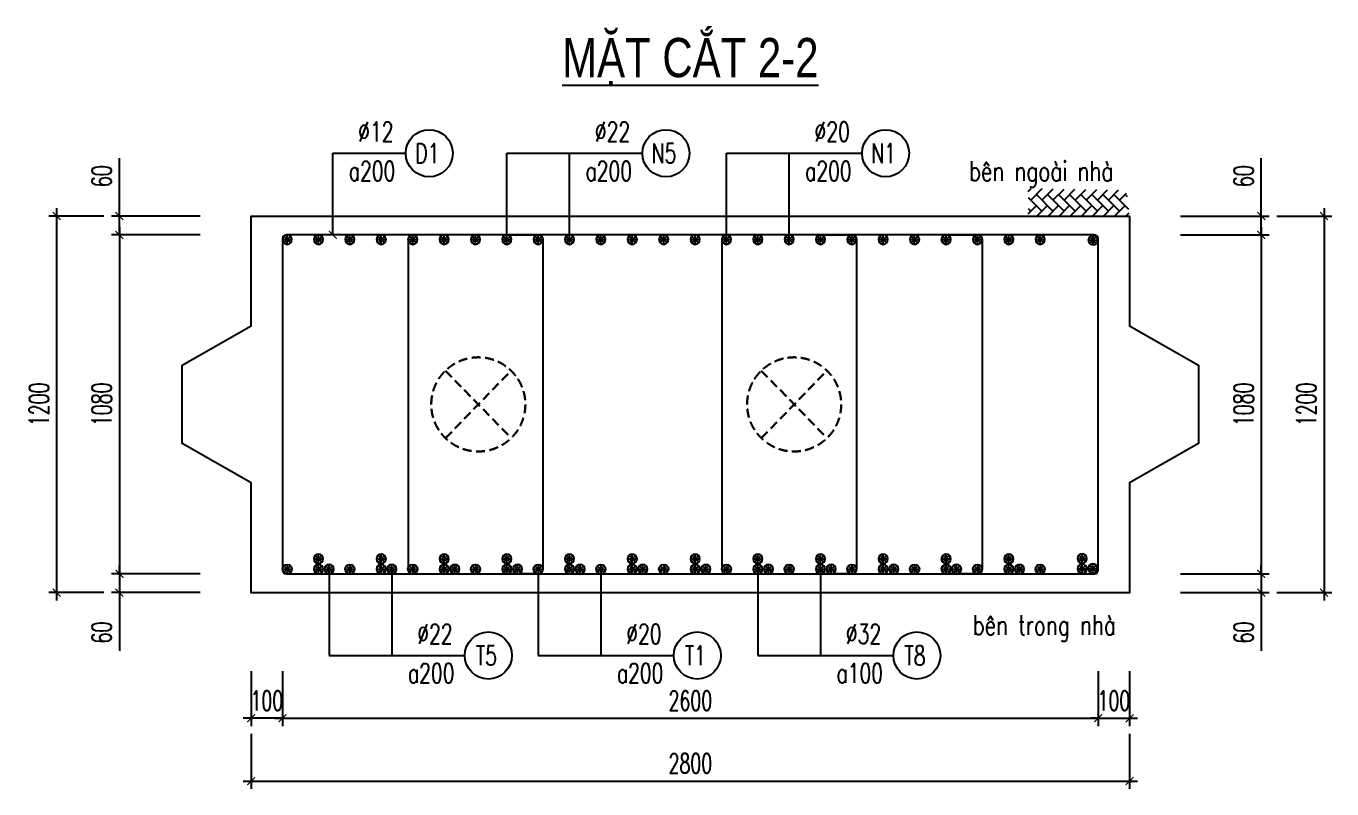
# Model space of a CAD drawing. Header units: millimetres. Extents: x -143483 to 1166745, y -1448440 to -1202244.
# Drawn here: x 82428 to 99076, y -1321019 to -1311297 of the extents above; entities that cross this region are included whole.
import ezdxf
from ezdxf.enums import TextEntityAlignment as Align

# ---------------------------------------------------------------- set-up
doc = ezdxf.new("R2010")
doc.units = ezdxf.units.MM
doc.header["$LTSCALE"] = 30
doc.header["$PDMODE"] = 3
doc.linetypes.add('DASHED', pattern=[19.05, 12.7, -6.35])
doc.layers.get('0').update_dxf_attribs({"lineweight": 9})
doc.layers.get('Defpoints').update_dxf_attribs({"lineweight": 9})
for name, color, linetype in [('ccu11-Cotthep', 9, 'Continuous'), ('ccu11-Dim', 8, 'Continuous'), ('ccu11-Hatch', 8, 'Continuous'), ('ccu11-Text', 31, 'Continuous'), ('ccu11-Thay', 7, 'Continuous'), ('ccu11-Thep', 4, 'Continuous'), ('ccu11-Thep doc', 4, 'Continuous'), ('ccu11-Thepdai', 6, 'Continuous')]:
    doc.layers.add(name, color=color, linetype=linetype)
doc.layers.add('ccu11-Khuat', color=9, linetype='DASHED', lineweight=30)
doc.layers.add('Vicom_thep doc', color=1, linetype='Continuous', lineweight=35)
doc.styles.add('ccu11-dim', font='vnsimli.shx', dxfattribs={"width": 0.65, "bigfont": 'bigfont.shx'})
doc.styles.add('ccu11-VnAvH-B', font='VHAVANB.TTF')
doc.styles.add('ccu11-vnsimli', font='vnsimli.shx', dxfattribs={"width": 0.8, "bigfont": 'vns.shx'})
doc.styles.add('ccu11-vnsimple', font='vnsimple.shx', dxfattribs={"bigfont": 'bigfont.shx'})
doc.styles.add('ccu11_simli', font='vnsimli.shx', dxfattribs={"width": 0.8})
doc.dimstyles.new('ccu11-100', dxfattribs={"dimscale": 100, "dimtxt": 2.5, "dimasz": 1, "dimexe": 1, "dimexo": 2, "dimgap": 1, "dimtad": 1, "dimdec": 0, "dimdsep": 46, "dimtxsty": 'ccu11-dim', "dimblk": 'ARCHTICK', "dimcen": -1, "dimdle": 1, "dimclrd": 256, "dimclre": 256, "dimclrt": 3, "dimadec": 0, "dimazin": 2, "dimtfac": 0.1, "dimtdec": 0, "dimtmove": 0, "dimatfit": 1, "dimldrblk": 'ARCHTICK', "dimfxl": 0, "dimtvp": 0.833333, "dimtolj": 1, "dimtzin": 12, "dimarcsym": 0})
doc.dimstyles.new('ccu11-100x4', dxfattribs={"dimscale": 100, "dimtxt": 2.5, "dimasz": 1, "dimexe": 1, "dimexo": 2, "dimgap": 1, "dimtad": 1, "dimdec": 0, "dimlfac": 0.25, "dimdsep": 46, "dimtxsty": 'ccu11-dim', "dimblk": 'ARCHTICK', "dimcen": -1, "dimdle": 1, "dimclrd": 256, "dimclre": 256, "dimclrt": 3, "dimadec": 0, "dimazin": 2, "dimtfac": 0.1, "dimtdec": 0, "dimtmove": 0, "dimatfit": 1, "dimldrblk": 'ARCHTICK', "dimfxl": 0, "dimtvp": 0.833333, "dimtolj": 1, "dimtzin": 12, "dimarcsym": 0})

# ---------------------------------------------------------------- blocks, each defined once
blk = doc.blocks.new('MCT')
at = {"ltscale": 0.005}
for p, q in [((-0.49, 0), (0.49, 0)), ((0.35, -0.35), (-0.35, 0.35)), ((-0.35, -0.35), (0.35, 0.35)), ((0, -0.49), (0, 0.49))]:
    blk.add_line(p, q, dxfattribs=at)
blk.add_circle((0, 0), 0.492, dxfattribs=at)
blk = doc.blocks.new('*U3364')
at = {"layer": 'ccu11-Thep doc', "xscale": -121.9200000001001, "yscale": 121.9200000001001, "zscale": 121.92, "rotation": 270}
blk.add_blockref('MCT', (0, 0), dxfattribs=at)
blk = doc.blocks.new('*U3365')
at = {"layer": 'ccu11-Thep doc', "color": 0, "linetype": 'ByBlock', "lineweight": -2, "transparency": 16777216}
for p in [(0, 0), (800, 0), (1600, 0), (2400, 0), (3200, 0), (4000, 0), (4800, 0), (5600, 0), (6400, 0), (7200, 0), (8000, 0), (8800, 0), (9600, 0)]:
    blk.add_blockref('*U3364', p, dxfattribs=at)
blk = doc.blocks.new('*U3366')
at = {"layer": 'ccu11-Thep doc', "xscale": -121.9200000001001, "yscale": 121.9200000001001, "zscale": 121.92, "rotation": 270}
blk.add_blockref('MCT', (0, 0), dxfattribs=at)
blk = doc.blocks.new('*U3367')
at = {"layer": 'ccu11-Thep doc', "color": 0, "linetype": 'ByBlock', "lineweight": -2, "transparency": 16777216}
for p in [(0, 0), (800, 0), (1600, 0), (2400, 0), (3200, 0), (4000, 0), (4800, 0), (5600, 0), (6400, 0), (7200, 0), (8000, 0), (8800, 0), (9600, 0)]:
    blk.add_blockref('*U3366', p, dxfattribs=at)
blk = doc.blocks.new('_ARCHTICK')
at = {"color": 0, "linetype": 'ByBlock', "const_width": 0.15}
blk.add_lwpolyline([(-0.5, -0.5), (0.5, 0.5)], dxfattribs=at)
blk = doc.blocks.new('*D3447')
at = {"layer": 'ccu11-Dim', "linetype": 'ByBlock', "lineweight": -2, "ltscale": 30, "transparency": 16777216}
for p, q in [((83617, -1313718), (83617, -1312979)), ((84645, -1313718), (83517, -1313718)), ((83617, -1313958), (83617, -1313718)), ((84645, -1313958), (83517, -1313958)), ((83617, -1313958), (83617, -1314058))]:
    blk.add_line(p, q, dxfattribs=at)
at = {"layer": 'Defpoints', "color": 0, "linetype": 'ByBlock', "ltscale": 30, "transparency": 16777216}
for p in [(84845, -1313718), (83617, -1313958), (84845, -1313958)]:
    blk.add_point(p, dxfattribs=at)
at = {"layer": 'ccu11-Dim', "linetype": 'ByBlock', "lineweight": -2, "ltscale": 30, "transparency": 16777216, "xscale": 100, "yscale": 100, "zscale": 100}
for p, rotation in [((83617, -1313718), 270), ((83617, -1313958), 90)]:
    blk.add_blockref('_ARCHTICK', p, dxfattribs=dict(at, rotation=rotation))
at = {"layer": 'ccu11-Dim', "color": 3, "linetype": 'ByBlock', "ltscale": 30, "transparency": 16777216, "insert": (83392, -1313210), "char_height": 250, "attachment_point": 5, "rotation": 90, "style": 'ccu11-dim'}
blk.add_mtext('\\A1;60', dxfattribs=at)
blk = doc.blocks.new('*D3448')
at = {"layer": 'ccu11-Dim', "linetype": 'ByBlock', "lineweight": -2, "ltscale": 30, "transparency": 16777216}
for p, q in [((83617, -1313858), (83617, -1318378)), ((84645, -1313958), (83517, -1313958)), ((84645, -1318278), (83517, -1318278))]:
    blk.add_line(p, q, dxfattribs=at)
at = {"layer": 'Defpoints', "color": 0, "linetype": 'ByBlock', "ltscale": 30, "transparency": 16777216}
for p in [(84845, -1313958), (83617, -1318278), (84845, -1318278)]:
    blk.add_point(p, dxfattribs=at)
at = {"layer": 'ccu11-Dim', "linetype": 'ByBlock', "lineweight": -2, "ltscale": 30, "transparency": 16777216, "xscale": 100, "yscale": 100, "zscale": 100}
for p, rotation in [((83617, -1313958), 90), ((83617, -1318278), 270)]:
    blk.add_blockref('_ARCHTICK', p, dxfattribs=dict(at, rotation=rotation))
at = {"layer": 'ccu11-Dim', "color": 3, "linetype": 'ByBlock', "ltscale": 30, "transparency": 16777216, "insert": (83392, -1316118), "char_height": 250, "attachment_point": 5, "rotation": 90, "style": 'ccu11-dim'}
blk.add_mtext('\\A1;1080', dxfattribs=at)
blk = doc.blocks.new('*D3449')
at = {"layer": 'ccu11-Dim', "linetype": 'ByBlock', "lineweight": -2, "ltscale": 30, "transparency": 16777216}
for p, q in [((83617, -1318278), (83617, -1318178)), ((84645, -1318278), (83517, -1318278)), ((83617, -1318278), (83617, -1318518)), ((84645, -1318518), (83517, -1318518)), ((83617, -1318518), (83617, -1319258))]:
    blk.add_line(p, q, dxfattribs=at)
at = {"layer": 'Defpoints', "color": 0, "linetype": 'ByBlock', "ltscale": 30, "transparency": 16777216}
for p in [(83617, -1318278), (84845, -1318278), (84845, -1318518)]:
    blk.add_point(p, dxfattribs=at)
at = {"layer": 'ccu11-Dim', "linetype": 'ByBlock', "lineweight": -2, "ltscale": 30, "transparency": 16777216, "xscale": 100, "yscale": 100, "zscale": 100}
for p, rotation in [((83617, -1318278), 270), ((83617, -1318518), 90)]:
    blk.add_blockref('_ARCHTICK', p, dxfattribs=dict(at, rotation=rotation))
at = {"layer": 'ccu11-Dim', "color": 3, "linetype": 'ByBlock', "ltscale": 30, "transparency": 16777216, "insert": (83392, -1319026), "char_height": 250, "attachment_point": 5, "rotation": 90, "style": 'ccu11-dim'}
blk.add_mtext('\\A1;60', dxfattribs=at)
blk = doc.blocks.new('*D3450')
at = {"layer": 'ccu11-Dim', "linetype": 'ByBlock', "lineweight": -2, "ltscale": 30, "transparency": 16777216}
for p, q in [((83417, -1313718), (82717, -1313718)), ((82817, -1313618), (82817, -1318618)), ((83417, -1318518), (82717, -1318518))]:
    blk.add_line(p, q, dxfattribs=at)
at = {"layer": 'Defpoints', "color": 0, "linetype": 'ByBlock', "ltscale": 30, "transparency": 16777216}
for p in [(83617, -1313718), (82817, -1318518), (83617, -1318518)]:
    blk.add_point(p, dxfattribs=at)
at = {"layer": 'ccu11-Dim', "linetype": 'ByBlock', "lineweight": -2, "ltscale": 30, "transparency": 16777216, "xscale": 100, "yscale": 100, "zscale": 100}
for p, rotation in [((82817, -1313718), 90), ((82817, -1318518), 270)]:
    blk.add_blockref('_ARCHTICK', p, dxfattribs=dict(at, rotation=rotation))
at = {"layer": 'ccu11-Dim', "color": 3, "linetype": 'ByBlock', "ltscale": 30, "transparency": 16777216, "insert": (82592, -1316118), "char_height": 250, "attachment_point": 5, "rotation": 90, "style": 'ccu11-dim'}
blk.add_mtext('\\A1;1200', dxfattribs=at)
blk = doc.blocks.new('SHD')
at = {"layer": 'ccu11-Cotthep'}
blk.add_circle((300, 0), 300, dxfattribs=at)
at = {"layer": 'ccu11-Cotthep', "color": 31, "style": 'ccu11_simli', "width": 0.8}
blk.add_attdef('DK', text='', height=250, dxfattribs=at).set_placement((-101, 65), align=Align.BOTTOM_RIGHT)
blk.add_attdef('KH', text='', height=250, dxfattribs=at).set_placement((300, 0), align=Align.MIDDLE)
blk.add_attdef('KC', text='', height=250, dxfattribs=at).set_placement((-101, -142), align=Align.TOP_RIGHT)
blk = doc.blocks.new('ccu11_block_thep')
at = {"layer": 'ccu11-Thep', "color": 3}
for p, q in [((-0.4, 0), (0.4, 0)), ((-0.28, 0.28), (0.28, -0.28)), ((0.28, 0.28), (-0.28, -0.28)), ((0, 0.4), (0, -0.4))]:
    blk.add_line(p, q, dxfattribs=at)
at = {"layer": 'ccu11-Thep', "color": 1, "const_width": 0.0667}
blk.add_lwpolyline([(-0.4, 0, 1), (0.4, 0, 1), (-0.4, 0, 1)], format="xyb", dxfattribs=at)
at = {"layer": 'ccu11-Thep', "color": 1}
blk.add_circle((0, 0), 0.4, dxfattribs=at)
blk = doc.blocks.new('*U3368')
at = {"layer": 'Vicom_thep doc', "xscale": -150, "yscale": 150, "zscale": 150, "rotation": 180}
blk.add_blockref('ccu11_block_thep', (0, 0), dxfattribs=at)
blk = doc.blocks.new('*U3369')
at = {"layer": 'ccu11-Thep doc', "color": 0, "linetype": 'ByBlock', "lineweight": -2, "transparency": 16777216}
for p in [(0, 0), (800, 0), (1600, 0), (2400, 0), (3200, 0), (4000, 0), (4800, 0), (5600, 0), (6400, 0), (7200, 0), (8000, 0), (8800, 0)]:
    blk.add_blockref('*U3368', p, dxfattribs=at)
blk = doc.blocks.new('*U3370')
at = {"layer": 'Vicom_thep doc', "xscale": -150, "yscale": 150, "zscale": 150, "rotation": 180}
blk.add_blockref('ccu11_block_thep', (0, 0), dxfattribs=at)
blk = doc.blocks.new('*U3371')
at = {"layer": 'ccu11-Thep doc', "color": 0, "linetype": 'ByBlock', "lineweight": -2, "transparency": 16777216}
for p in [(0, 0), (800, 0), (1600, 0), (2400, 0), (3200, 0), (4000, 0), (4800, 0), (5600, 0), (6400, 0), (7200, 0), (8000, 0), (8800, 0)]:
    blk.add_blockref('*U3370', p, dxfattribs=at)
blk = doc.blocks.new('*U3372')
at = {"layer": 'Vicom_thep doc', "xscale": -150, "yscale": 150, "zscale": 150, "rotation": 180}
blk.add_blockref('ccu11_block_thep', (0, 0), dxfattribs=at)
blk = doc.blocks.new('*U3373')
at = {"layer": 'ccu11-Thep doc', "color": 0, "linetype": 'ByBlock', "lineweight": -2, "transparency": 16777216}
for p in [(0, 0), (800, 0), (1600, 0), (2400, 0), (3200, 0), (4000, 0), (4800, 0), (5600, 0), (6400, 0), (7200, 0), (8000, 0), (8800, 0)]:
    blk.add_blockref('*U3372', p, dxfattribs=at)
blk = doc.blocks.new('*U3426')
at = {"layer": 'Vicom_thep doc', "xscale": -150, "yscale": 150, "zscale": 150, "rotation": 180}
blk.add_blockref('ccu11_block_thep', (0, 0), dxfattribs=at)
blk = doc.blocks.new('*U3427')
at = {"layer": 'ccu11-Thep doc', "color": 0, "linetype": 'ByBlock', "lineweight": -2, "transparency": 16777216}
for p in [(0, 0), (800, 0), (1600, 0), (2400, 0), (3200, 0), (4000, 0), (4800, 0), (5600, 0), (6400, 0), (7200, 0), (8000, 0), (8800, 0)]:
    blk.add_blockref('*U3426', p, dxfattribs=at)
blk = doc.blocks.new('*D3480')
at = {"layer": 'ccu11-Dim', "linetype": 'ByBlock', "lineweight": -2, "ltscale": 30, "transparency": 16777216}
for p, q in [((98176, -1313718), (98176, -1312979)), ((97148, -1313718), (98276, -1313718)), ((98176, -1313958), (98176, -1313718)), ((97148, -1313958), (98276, -1313958)), ((98176, -1313958), (98176, -1314058))]:
    blk.add_line(p, q, dxfattribs=at)
at = {"layer": 'Defpoints', "color": 0, "linetype": 'ByBlock', "ltscale": 30, "transparency": 16777216}
for p in [(96948, -1313718), (96948, -1313958), (98176, -1313958)]:
    blk.add_point(p, dxfattribs=at)
at = {"layer": 'ccu11-Dim', "linetype": 'ByBlock', "lineweight": -2, "ltscale": 30, "transparency": 16777216, "xscale": 100, "yscale": 100, "zscale": 100}
for p, rotation in [((98176, -1313718), 270), ((98176, -1313958), 90)]:
    blk.add_blockref('_ARCHTICK', p, dxfattribs=dict(at, rotation=rotation))
at = {"layer": 'ccu11-Dim', "color": 3, "linetype": 'ByBlock', "ltscale": 30, "transparency": 16777216, "insert": (97951, -1313210), "char_height": 250, "attachment_point": 5, "rotation": 90, "style": 'ccu11-dim'}
blk.add_mtext('\\A1;60', dxfattribs=at)
blk = doc.blocks.new('*D3481')
at = {"layer": 'ccu11-Dim', "linetype": 'ByBlock', "lineweight": -2, "ltscale": 30, "transparency": 16777216}
for p, q in [((98176, -1313858), (98176, -1318378)), ((97148, -1313958), (98276, -1313958)), ((97148, -1318278), (98276, -1318278))]:
    blk.add_line(p, q, dxfattribs=at)
at = {"layer": 'Defpoints', "color": 0, "linetype": 'ByBlock', "ltscale": 30, "transparency": 16777216}
for p in [(96948, -1313958), (96948, -1318278), (98176, -1318278)]:
    blk.add_point(p, dxfattribs=at)
at = {"layer": 'ccu11-Dim', "linetype": 'ByBlock', "lineweight": -2, "ltscale": 30, "transparency": 16777216, "xscale": 100, "yscale": 100, "zscale": 100}
for p, rotation in [((98176, -1313958), 90), ((98176, -1318278), 270)]:
    blk.add_blockref('_ARCHTICK', p, dxfattribs=dict(at, rotation=rotation))
at = {"layer": 'ccu11-Dim', "color": 3, "linetype": 'ByBlock', "ltscale": 30, "transparency": 16777216, "insert": (97951, -1316118), "char_height": 250, "attachment_point": 5, "rotation": 90, "style": 'ccu11-dim'}
blk.add_mtext('\\A1;1080', dxfattribs=at)
blk = doc.blocks.new('*D3482')
at = {"layer": 'ccu11-Dim', "linetype": 'ByBlock', "lineweight": -2, "ltscale": 30, "transparency": 16777216}
for p, q in [((98176, -1318278), (98176, -1318178)), ((97148, -1318278), (98276, -1318278)), ((98176, -1318278), (98176, -1318518)), ((97148, -1318518), (98276, -1318518)), ((98176, -1318518), (98176, -1319258))]:
    blk.add_line(p, q, dxfattribs=at)
at = {"layer": 'Defpoints', "color": 0, "linetype": 'ByBlock', "ltscale": 30, "transparency": 16777216}
for p in [(96948, -1318278), (98176, -1318278), (96948, -1318518)]:
    blk.add_point(p, dxfattribs=at)
at = {"layer": 'ccu11-Dim', "linetype": 'ByBlock', "lineweight": -2, "ltscale": 30, "transparency": 16777216, "xscale": 100, "yscale": 100, "zscale": 100}
for p, rotation in [((98176, -1318278), 270), ((98176, -1318518), 90)]:
    blk.add_blockref('_ARCHTICK', p, dxfattribs=dict(at, rotation=rotation))
at = {"layer": 'ccu11-Dim', "color": 3, "linetype": 'ByBlock', "ltscale": 30, "transparency": 16777216, "insert": (97951, -1319026), "char_height": 250, "attachment_point": 5, "rotation": 90, "style": 'ccu11-dim'}
blk.add_mtext('\\A1;60', dxfattribs=at)
blk = doc.blocks.new('*D3483')
at = {"layer": 'ccu11-Dim', "linetype": 'ByBlock', "lineweight": -2, "ltscale": 30, "transparency": 16777216}
for p, q in [((98376, -1313718), (99076, -1313718)), ((98976, -1313618), (98976, -1318618)), ((98376, -1318518), (99076, -1318518))]:
    blk.add_line(p, q, dxfattribs=at)
at = {"layer": 'Defpoints', "color": 0, "linetype": 'ByBlock', "ltscale": 30, "transparency": 16777216}
for p in [(98176, -1313718), (98176, -1318518), (98976, -1318518)]:
    blk.add_point(p, dxfattribs=at)
at = {"layer": 'ccu11-Dim', "linetype": 'ByBlock', "lineweight": -2, "ltscale": 30, "transparency": 16777216, "xscale": 100, "yscale": 100, "zscale": 100}
for p, rotation in [((98976, -1313718), 90), ((98976, -1318518), 270)]:
    blk.add_blockref('_ARCHTICK', p, dxfattribs=dict(at, rotation=rotation))
at = {"layer": 'ccu11-Dim', "color": 3, "linetype": 'ByBlock', "ltscale": 30, "transparency": 16777216, "insert": (98751, -1316118), "char_height": 250, "attachment_point": 5, "rotation": 90, "style": 'ccu11-dim'}
blk.add_mtext('\\A1;1200', dxfattribs=at)
blk = doc.blocks.new('*D3509')
at = {"layer": 'ccu11-Dim', "linetype": 'ByBlock', "lineweight": -2, "ltscale": 30, "transparency": 16777216}
for p, q in [((85297, -1320319), (85297, -1321019)), ((96497, -1320319), (96497, -1321019)), ((85197, -1320919), (96597, -1320919))]:
    blk.add_line(p, q, dxfattribs=at)
at = {"layer": 'Defpoints', "color": 0, "linetype": 'ByBlock', "ltscale": 30, "transparency": 16777216}
for p in [(85297, -1320119), (96497, -1320119), (96497, -1320919)]:
    blk.add_point(p, dxfattribs=at)
at = {"layer": 'ccu11-Dim', "linetype": 'ByBlock', "lineweight": -2, "ltscale": 30, "transparency": 16777216, "xscale": 100, "yscale": 100, "zscale": 100, "rotation": 180}
blk.add_blockref('_ARCHTICK', (85297, -1320919), dxfattribs=at)
at = {"layer": 'ccu11-Dim', "linetype": 'ByBlock', "lineweight": -2, "ltscale": 30, "transparency": 16777216, "xscale": 100, "yscale": 100, "zscale": 100}
blk.add_blockref('_ARCHTICK', (96497, -1320919), dxfattribs=at)
at = {"layer": 'ccu11-Dim', "color": 3, "linetype": 'ByBlock', "ltscale": 30, "transparency": 16777216, "insert": (90897, -1320694), "char_height": 250, "attachment_point": 5, "style": 'ccu11-dim'}
blk.add_mtext('\\A1;2800', dxfattribs=at)
blk = doc.blocks.new('*D3510')
at = {"layer": 'ccu11-Dim', "linetype": 'ByBlock', "lineweight": -2, "ltscale": 30, "transparency": 16777216}
for p, q in [((85697, -1319519), (85697, -1320219)), ((96097, -1319519), (96097, -1320219)), ((85597, -1320119), (96197, -1320119))]:
    blk.add_line(p, q, dxfattribs=at)
at = {"layer": 'Defpoints', "color": 0, "linetype": 'ByBlock', "ltscale": 30, "transparency": 16777216}
for p in [(85697, -1319319), (96097, -1319319), (96097, -1320119)]:
    blk.add_point(p, dxfattribs=at)
at = {"layer": 'ccu11-Dim', "linetype": 'ByBlock', "lineweight": -2, "ltscale": 30, "transparency": 16777216, "xscale": 100, "yscale": 100, "zscale": 100, "rotation": 180}
blk.add_blockref('_ARCHTICK', (85697, -1320119), dxfattribs=at)
at = {"layer": 'ccu11-Dim', "linetype": 'ByBlock', "lineweight": -2, "ltscale": 30, "transparency": 16777216, "xscale": 100, "yscale": 100, "zscale": 100}
blk.add_blockref('_ARCHTICK', (96097, -1320119), dxfattribs=at)
at = {"layer": 'ccu11-Dim', "color": 3, "linetype": 'ByBlock', "ltscale": 30, "transparency": 16777216, "insert": (90897, -1319894), "char_height": 250, "attachment_point": 5, "style": 'ccu11-dim'}
blk.add_mtext('\\A1;2600', dxfattribs=at)
blk = doc.blocks.new('*D3511')
at = {"layer": 'ccu11-Dim', "linetype": 'ByBlock', "lineweight": -2, "ltscale": 30, "transparency": 16777216}
for p, q in [((85297, -1319519), (85297, -1320219)), ((85697, -1319519), (85697, -1320219)), ((85297, -1320119), (85197, -1320119)), ((85697, -1320119), (85297, -1320119)), ((85697, -1320119), (85797, -1320119))]:
    blk.add_line(p, q, dxfattribs=at)
at = {"layer": 'Defpoints', "color": 0, "linetype": 'ByBlock', "ltscale": 30, "transparency": 16777216}
for p in [(85297, -1319319), (85697, -1319319), (85297, -1320119)]:
    blk.add_point(p, dxfattribs=at)
at = {"layer": 'ccu11-Dim', "linetype": 'ByBlock', "lineweight": -2, "ltscale": 30, "transparency": 16777216, "xscale": 100, "yscale": 100, "zscale": 100}
blk.add_blockref('_ARCHTICK', (85297, -1320119), dxfattribs=at)
at = {"layer": 'ccu11-Dim', "linetype": 'ByBlock', "lineweight": -2, "ltscale": 30, "transparency": 16777216, "xscale": 100, "yscale": 100, "zscale": 100, "rotation": 180}
blk.add_blockref('_ARCHTICK', (85697, -1320119), dxfattribs=at)
at = {"layer": 'ccu11-Dim', "color": 3, "linetype": 'ByBlock', "ltscale": 30, "transparency": 16777216, "insert": (85497, -1319894), "char_height": 250, "attachment_point": 5, "style": 'ccu11-dim'}
blk.add_mtext('\\A1;100', dxfattribs=at)
blk = doc.blocks.new('*D3508')
at = {"layer": 'ccu11-Dim', "linetype": 'ByBlock', "lineweight": -2, "ltscale": 30, "transparency": 16777216}
for p, q in [((96097, -1319519), (96097, -1320219)), ((96497, -1319519), (96497, -1320219)), ((96097, -1320119), (95997, -1320119)), ((96097, -1320119), (96497, -1320119)), ((96497, -1320119), (96597, -1320119))]:
    blk.add_line(p, q, dxfattribs=at)
at = {"layer": 'Defpoints', "color": 0, "linetype": 'ByBlock', "ltscale": 30, "transparency": 16777216}
for p in [(96097, -1319319), (96497, -1319319), (96497, -1320119)]:
    blk.add_point(p, dxfattribs=at)
at = {"layer": 'ccu11-Dim', "linetype": 'ByBlock', "lineweight": -2, "ltscale": 30, "transparency": 16777216, "xscale": 100, "yscale": 100, "zscale": 100}
blk.add_blockref('_ARCHTICK', (96097, -1320119), dxfattribs=at)
at = {"layer": 'ccu11-Dim', "linetype": 'ByBlock', "lineweight": -2, "ltscale": 30, "transparency": 16777216, "xscale": 100, "yscale": 100, "zscale": 100, "rotation": 180}
blk.add_blockref('_ARCHTICK', (96497, -1320119), dxfattribs=at)
at = {"layer": 'ccu11-Dim', "color": 3, "linetype": 'ByBlock', "ltscale": 30, "transparency": 16777216, "insert": (96297, -1319894), "char_height": 250, "attachment_point": 5, "style": 'ccu11-dim'}
blk.add_mtext('\\A1;100', dxfattribs=at)

msp = doc.modelspace()

# ---------------------------------------------------------------- hatches: boundary and pattern name
at = {"layer": 'ccu11-Hatch', "ltscale": 10}
h = msp.add_hatch(dxfattribs=at)
h.set_pattern_fill('AR-HBONE', color=256, scale=25, angle=270, style=0)
h.set_pattern_definition([(45, (-3166646.16, 462737.74), (141.4213562, 4e-14), [300, -100]), (315, (-3166575.45, 462808.45), (141.4213562, 4e-14), [300, -100])])
h.paths.add_polyline_path([(95204.34, -1313365.73), (95204.34, -1313718.46), (96496.7, -1313718.46), (96453.84, -1313387.16)])

# ---------------------------------------------------------------- linework, layer by layer
at = {"layer": 'ccu11-Khuat', "ltscale": 0.3}
for p, q in [((87774.12, -1315689.11), (88612.35, -1316547.81)), ((87774.12, -1316547.81), (88612.35, -1315689.11)), ((91801.36, -1315689.11), (92639.59, -1316547.81)), ((91801.36, -1316547.81), (92639.59, -1315689.11))]:
    msp.add_line(p, q, dxfattribs=at)
for centre in [(88193.24, -1316118.46), (92220.47, -1316118.46)]:
    msp.add_circle(centre, 600, dxfattribs=at)
at = {"layer": 'ccu11-Thay'}
msp.add_lwpolyline([(84416.93, -1315618.46), (85296.7, -1315118.46), (85296.7, -1313718.46), (96496.7, -1313718.46), (96496.7, -1315118.46), (97376.46, -1315618.46), (97376.46, -1316618.46), (96496.7, -1317118.46), (96496.7, -1318518.46), (85296.7, -1318518.46), (85296.7, -1317118.46), (84416.93, -1316618.46)], close=True, dxfattribs=at)
at = {"layer": 'ccu11-Thepdai'}
msp.add_lwpolyline([(90896.7, -1313958.46), (85746.7, -1313958.46, 0.41421356), (85696.7, -1314008.46), (85696.7, -1318228.46, 0.41421356), (85746.7, -1318278.46), (90896.7, -1318278.46), (96046.7, -1318278.46, 0.41421356), (96096.7, -1318228.46), (96096.7, -1314008.46, 0.41421356), (96046.7, -1313958.46)], format="xyb", close=True, dxfattribs=at)
for points in [[(87777.38, -1313958.46), (87357.38, -1313958.46, 0.41421356), (87297.38, -1314018.46), (87297.38, -1318218.46, 0.41421356), (87357.38, -1318278.46), (87777.38, -1318278.46)], [(88537.38, -1313958.46), (88957.38, -1313958.46, -0.41421356), (89017.38, -1314018.46), (89017.38, -1318218.46, -0.41421356), (88957.38, -1318278.46), (88537.38, -1318278.46)], [(91777.38, -1313958.46), (91357.38, -1313958.46, 0.41421356), (91297.38, -1314018.46), (91297.38, -1318218.46, 0.41421356), (91357.38, -1318278.46), (91777.38, -1318278.46)], [(92537.38, -1313958.46), (92957.38, -1313958.46, -0.41421356), (93017.38, -1314018.46), (93017.38, -1318218.46, -0.41421356), (92957.38, -1318278.46), (92537.38, -1318278.46)], [(94137.38, -1313958.46), (94557.38, -1313958.46, -0.41421356), (94617.38, -1314018.46), (94617.38, -1318218.46, -0.41421356), (94557.38, -1318278.46), (94137.38, -1318278.46)]]:
    msp.add_lwpolyline(points, format="xyb", dxfattribs=at)

# ---------------------------------------------------------------- block references
at = {"layer": 'ccu11-Cotthep'}
ref = msp.add_blockref('SHD', (87267.38, -1312918.1), dxfattribs=at)
ref.add_attrib('KH', 'D1', dxfattribs={"color": 31, "height": 250, "style": 'ccu11-vnsimple', "width": 0.7}).set_placement((87542.38, -1312918.1), align=Align.MIDDLE_CENTER)
ref.add_attrib('KC', 'a200', dxfattribs={"color": 31, "height": 250, "style": 'ccu11-vnsimple', "width": 0.7}).set_placement((86838.8, -1313018.1), align=Align.TOP_CENTER)
ref.add_attrib('DK', '`12', dxfattribs={"color": 31, "height": 250, "style": 'ccu11-vnsimple', "width": 0.7}).set_placement((86886.59, -1312843.1), align=Align.BOTTOM_CENTER)
ref = msp.add_blockref('SHD', (90285.7, -1312918.1), dxfattribs=at)
ref.add_attrib('KH', 'N5', dxfattribs={"color": 31, "height": 250, "style": 'ccu11-vnsimple', "width": 0.7}).set_placement((90560.7, -1312918.1), align=Align.MIDDLE_CENTER)
ref.add_attrib('KC', 'a200', dxfattribs={"color": 31, "height": 250, "style": 'ccu11-vnsimple', "width": 0.7}).set_placement((89857.12, -1313018.1), align=Align.TOP_CENTER)
ref.add_attrib('DK', '`22', dxfattribs={"color": 31, "height": 250, "style": 'ccu11-vnsimple', "width": 0.7}).set_placement((89904.91, -1312843.1), align=Align.BOTTOM_CENTER)
ref = msp.add_blockref('SHD', (93085.7, -1312918.1), dxfattribs=at)
ref.add_attrib('KH', 'N1', dxfattribs={"color": 31, "height": 250, "style": 'ccu11-vnsimple', "width": 0.7}).set_placement((93360.7, -1312918.1), align=Align.MIDDLE_CENTER)
ref.add_attrib('KC', 'a200', dxfattribs={"color": 31, "height": 250, "style": 'ccu11-vnsimple', "width": 0.7}).set_placement((92657.12, -1313018.1), align=Align.TOP_CENTER)
ref.add_attrib('DK', '`20', dxfattribs={"color": 31, "height": 250, "style": 'ccu11-vnsimple', "width": 0.7}).set_placement((92704.91, -1312843.1), align=Align.BOTTOM_CENTER)
ref = msp.add_blockref('SHD', (88021.31, -1319318.82), dxfattribs=at)
ref.add_attrib('KH', 'T5', dxfattribs={"color": 31, "height": 250, "style": 'ccu11-vnsimple', "width": 0.7}).set_placement((88296.31, -1319318.82), align=Align.MIDDLE_CENTER)
ref.add_attrib('KC', 'a200', dxfattribs={"color": 31, "height": 250, "style": 'ccu11-vnsimple', "width": 0.7}).set_placement((87592.73, -1319418.82), align=Align.TOP_CENTER)
ref.add_attrib('DK', '`22', dxfattribs={"color": 31, "height": 250, "style": 'ccu11-vnsimple', "width": 0.7}).set_placement((87640.53, -1319243.82), align=Align.BOTTOM_CENTER)
ref = msp.add_blockref('SHD', (90685.7, -1319318.82), dxfattribs=at)
ref.add_attrib('KH', 'T1', dxfattribs={"color": 31, "height": 250, "style": 'ccu11-vnsimple', "width": 0.7}).set_placement((90960.7, -1319318.82), align=Align.MIDDLE_CENTER)
ref.add_attrib('KC', 'a200', dxfattribs={"color": 31, "height": 250, "style": 'ccu11-vnsimple', "width": 0.7}).set_placement((90257.12, -1319418.82), align=Align.TOP_CENTER)
ref.add_attrib('DK', '`20', dxfattribs={"color": 31, "height": 250, "style": 'ccu11-vnsimple', "width": 0.7}).set_placement((90304.91, -1319243.82), align=Align.BOTTOM_CENTER)
ref = msp.add_blockref('SHD', (93485.7, -1319318.82), dxfattribs=at)
ref.add_attrib('KH', 'T8', dxfattribs={"color": 31, "height": 250, "style": 'ccu11-vnsimple', "width": 0.7}).set_placement((93760.7, -1319318.82), align=Align.MIDDLE_CENTER)
ref.add_attrib('KC', 'a100', dxfattribs={"color": 31, "height": 250, "style": 'ccu11-vnsimple', "width": 0.7}).set_placement((93057.12, -1319418.82), align=Align.TOP_CENTER)
ref.add_attrib('DK', '`32', dxfattribs={"color": 31, "height": 250, "style": 'ccu11-vnsimple', "width": 0.7}).set_placement((93104.91, -1319243.82), align=Align.BOTTOM_CENTER)
at = {"layer": 'ccu11-Thep doc'}
for name, p in [('*U3365', (85756.7, -1314018.46)), ('*U3369', (86156.7, -1314018.46)), ('*U3373', (86156.7, -1318088.35)), ('*U3371', (86156.7, -1318218.46)), ('*U3427', (86292.31, -1318218.46))]:
    msp.add_blockref(name, p, dxfattribs=at)
at = {"layer": 'ccu11-Thep doc', "xscale": -1, "rotation": 180}
msp.add_blockref('*U3367', (85756.7, -1318218.46), dxfattribs=at)
at = {"layer": 'Vicom_thep doc', "xscale": -150, "yscale": 150, "zscale": 150, "rotation": 180}
for p in [(96030.82, -1314026.28), (95893.55, -1318081.55), (95893.55, -1318213.93), (96027.34, -1318211.11)]:
    msp.add_blockref('ccu11_block_thep', p, dxfattribs=at)

# ---------------------------------------------------------------- texts
at = {"layer": 'ccu11-Text', "color": 2, "style": 'ccu11-VnAvH-B', "width": 0.8}
msp.add_text('%%UmÆt c¾t 2-2', height=500, dxfattribs=at).set_placement((90896.7, -1311948.33), align=Align.CENTER)
at = {"layer": 'ccu11-Text', "linetype": 'Continuous', "style": 'ccu11-vnsimli', "width": 0.75}
for s, p in [('bªn ngoµi nhµ', (95369.1, -1313270.31)), ('bªn trong nhµ', (95409.28, -1319056.93))]:
    msp.add_text(s, height=250, dxfattribs=at).set_placement(p, align=Align.CENTER)

# ---------------------------------------------------------------- dimensions: what is measured, and where the dimension line sits
at = {"layer": 'ccu11-Dim', "linetype": 'ByBlock', "ltscale": 30}
for base, p1, p2, angle, picture, middle in [((83616.93, -1313958.46), (84845.33, -1313718.46), (84845.33, -1313958.46), 90, '*D3447', (83616.93, -1313210.48)), ((98176.46, -1313958.46), (96948.07, -1313718.46), (96948.07, -1313958.46), 90, '*D3480', (98176.46, -1313210.48)), ((83616.93, -1318278.46), (84845.33, -1318518.46), (84845.33, -1318278.46), 270, '*D3449', (83616.93, -1319026.44)), ((98176.46, -1318278.46), (96948.07, -1318518.46), (96948.07, -1318278.46), 270, '*D3482', (98176.46, -1319026.44))]:
    dim = msp.add_linear_dim(base=base, p1=p1, p2=p2, angle=angle, dimstyle='ccu11-100x4', dxfattribs=at)
    dim.commit()
    dim.dimension.update_dxf_attribs({"geometry": picture, "text_midpoint": middle, "dimtype": 160})
for base, p1, p2, picture, middle in [((82816.93, -1318518.46), (83616.93, -1313718.46), (83616.93, -1318518.46), '*D3450', (82591.93, -1316118.46)), ((98976.46, -1318518.46), (98176.46, -1313718.46), (98176.46, -1318518.46), '*D3483', (98751.46, -1316118.46))]:
    dim = msp.add_linear_dim(base=base, p1=p1, p2=p2, angle=90, dimstyle='ccu11-100x4', dxfattribs=at)
    dim.commit()
    dim.dimension.update_dxf_attribs({"geometry": picture, "text_midpoint": middle})
for base, p1, p2, angle, override, picture, middle in [((83616.93, -1318278.46), (84845.33, -1313958.46), (84845.33, -1318278.46), 90, {"dimtmove": 1}, '*D3448', (83391.93, -1316118.46)), ((98176.46, -1318278.46), (96948.07, -1313958.46), (96948.07, -1318278.46), 90, {"dimtmove": 1}, '*D3481', (97951.46, -1316118.46)), ((96496.7, -1320118.82), (96096.7, -1319318.82), (96496.7, -1319318.82), 180, {"dimtix": 1}, '*D3508', (96296.7, -1319893.82))]:
    dim = msp.add_linear_dim(base=base, p1=p1, p2=p2, angle=angle, dimstyle='ccu11-100x4', override=override, dxfattribs=at)
    dim.commit()
    dim.dimension.update_dxf_attribs({"geometry": picture, "text_midpoint": middle})
dim = msp.add_linear_dim(base=(85296.7, -1320118.82), p1=(85696.7, -1319318.82), p2=(85296.7, -1319318.82), dimstyle='ccu11-100x4', override={"dimtix": 1}, dxfattribs=at)
dim.commit()
dim.dimension.update_dxf_attribs({"geometry": '*D3511', "text_midpoint": (85496.7, -1319893.82)})
for base, p1, p2, picture, middle in [((96096.7, -1320118.82), (85696.7, -1319318.82), (96096.7, -1319318.82), '*D3510', (90896.7, -1319893.82)), ((96496.7, -1320918.82), (85296.7, -1320118.82), (96496.7, -1320118.82), '*D3509', (90896.7, -1320693.82))]:
    dim = msp.add_linear_dim(base=base, p1=p1, p2=p2, dimstyle='ccu11-100x4', dxfattribs=at)
    dim.commit()
    dim.dimension.update_dxf_attribs({"geometry": picture, "text_midpoint": middle})

# ---------------------------------------------------------------- leaders
at = {"layer": 'ccu11-Cotthep', "linetype": 'ByBlock', "ltscale": 30}
msp.add_leader([(86338.38, -1313958.46), (86338.38, -1312918.1), (87267.38, -1312918.1)], dimstyle='ccu11-100x4', dxfattribs=at)
at = {"layer": 'ccu11-Cotthep'}
for points in [[(88556.7, -1314018.46), (88556.7, -1312918.1), (90285.7, -1312918.1)], [(89356.7, -1314018.46), (89356.7, -1312918.1), (90285.7, -1312918.1)], [(91356.7, -1314018.46), (91356.7, -1312918.1), (93085.7, -1312918.1)], [(92156.7, -1314018.46), (92156.7, -1312918.1), (93085.7, -1312918.1)], [(86292.31, -1318218.46), (86292.31, -1319318.82), (88021.31, -1319318.82)], [(87092.31, -1318218.46), (87092.31, -1319318.82), (88021.31, -1319318.82)], [(88956.7, -1318218.46), (88956.7, -1319318.82), (90685.7, -1319318.82)], [(89756.7, -1318218.46), (89756.7, -1319318.82), (90685.7, -1319318.82)], [(91756.7, -1318218.46), (91756.7, -1319318.82), (93485.7, -1319318.82)], [(92556.7, -1318218.46), (92556.7, -1319318.82), (93485.7, -1319318.82)]]:
    msp.add_leader(points, dimstyle='ccu11-100', override={"dimasz": 1.5, "dimgap": 1, "dimtad": 0, "dimldrblk": 'None', "dimfxl": 3, "dimfxlon": 1, "dimtfill": 1, "dimarcsym": 1}, dxfattribs=at)

doc.saveas('drawing.dxf')
